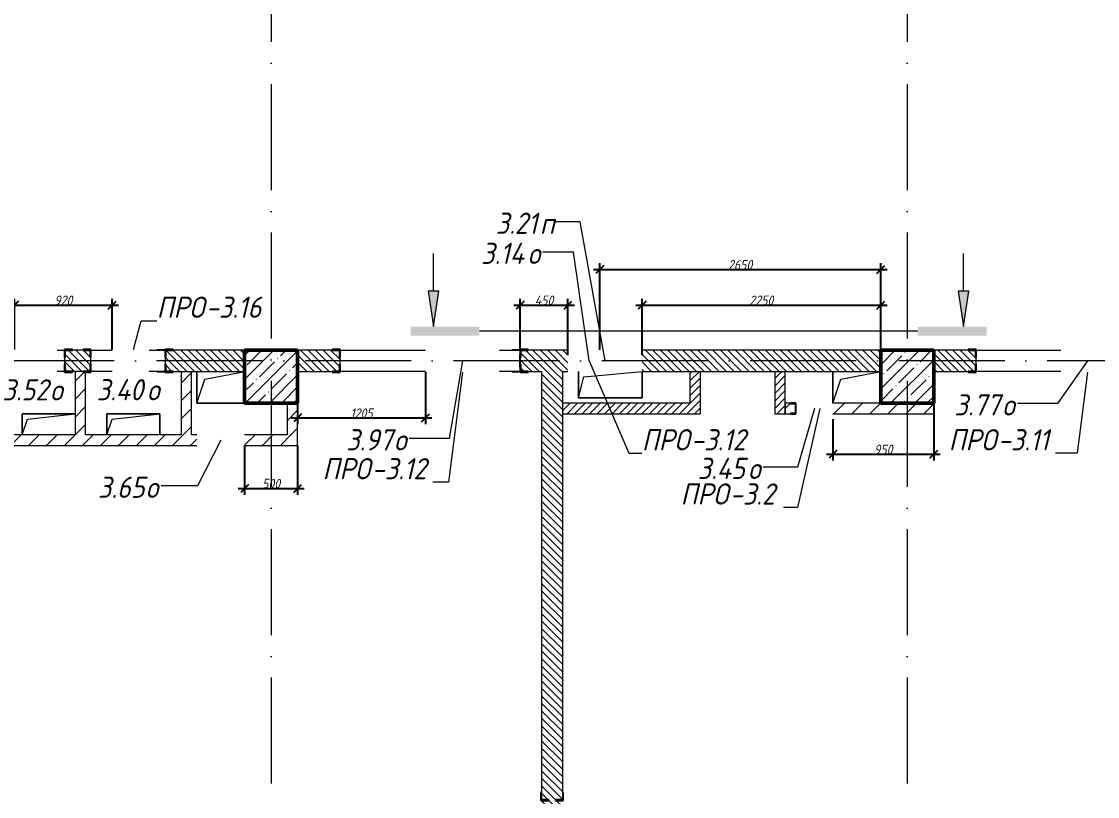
# Model space of a CAD drawing. Header units: millimetres. Extents: x -537608 to 253996, y -217170 to 186033.
# Drawn here: x -151090 to -140940, y 153509 to 160824 of the extents above; entities that cross this region are included whole.
import ezdxf

# ---------------------------------------------------------------- set-up
doc = ezdxf.new("R2010")
doc.units = ezdxf.units.MM
doc.linetypes.add('50_200_ШТРИХ_1Т_ш5_п1_п1_', pattern=[1400, 1000, -200, 0, -200])
for name, color, linetype, lineweight in [('A-____-____-DIMS', 7, 'Continuous', 9), ('A-____-NOTE-TEXT', 7, 'Continuous', 9), ('A-____-NOTE-TEXT-1', 7, 'Continuous', 5), ('A-DETL-GENF-OTLN-2', 7, 'Continuous', 5), ('A-FLOR-____-OTLN', 7, 'Continuous', 9), ('A-GENM-____-IDEN', 7, 'Continuous', 9), ('A-GENM-____-MCUT', 7, 'Continuous', 25), ('A-GENM-____-OTLN', 7, 'Continuous', 9), ('A-GENM-____-OTLN-1', 7, 'Continuous', 25), ('A-GLAZ-____-IDEN', 7, 'Continuous', 9), ('A-WALL-____-MCUT', 7, 'Continuous', 13), ('A-WALL-____-PATT-1', 7, 'Continuous', 9), ('A-WALL-FNSH-MCUT-1', 7, 'Continuous', 9), ('I-WALL-____-OTLN', 7, 'Continuous', 9), ('S-COLS-____-MCUT', 7, 'Continuous', 50), ('S-COLS-____-OTLN', 7, 'Continuous', 9), ('S-GRID-____-OTLN-1', 7, '50_200_ШТРИХ_1Т_ш5_п1_п1_', 9)]:
    doc.layers.add(name, color=color, linetype=linetype, lineweight=lineweight)
doc.layers.add('A-DETL-GENF-OTLN-3', color=9, linetype='Continuous', lineweight=9, true_color=0x808080)
doc.styles.add('ISOCPEUR_I_11', font='isocpeui.ttf', dxfattribs={"width": 0.9, "height": 200})
doc.styles.add('ISOCPEUR_I_7', font='isocpeui.ttf', dxfattribs={"width": 0.9, "height": 90})
doc.dimstyles.new('ISO-1_8_0_9К_СРЕДНИЙ_Кладочные_1', dxfattribs={"dimscale": 304.8, "dimtxt": 89.638306, "dimasz": 0.246063, "dimexe": 0.19685, "dimexo": 0, "dimgap": 0, "dimtad": 1, "dimdec": 3, "dimrnd": 0.001, "dimdsep": 46, "dimtxsty": 'ISOCPEUR_I_7', "dimblk1": 'OBLIQUE', "dimblk2": 'OBLIQUE', "dimsah": 1, "dimcen": 0.09, "dimdle": 0.19685, "dimazin": 0, "dimtfac": 1, "dimtdec": 4, "dimtix": 1, "dimtmove": 0, "dimatfit": 3, "dimfxl": 1, "dimtvp": 1, "dimtolj": 1, "dimtzin": 0, "dimarcsym": 2})
pattern_1 = [(135, (-178684.97, 94540.114), (-35.35534, -35.35534), [])]
pattern_2 = [(45, (-178684.97, 94540.11), (-84.85281, 84.85281), [])]
pattern_3 = [(45, (-178684.97, 94540.114), (-35.35534, 35.35534), [])]

# ---------------------------------------------------------------- blocks, each defined once
blk = doc.blocks.new('BSC_Колонна _Прямоугольная - 500х500-V15-АР1_План отверстий 3 этажа в осях 1-64_Ю-ЯЯ')
at = {"layer": 'S-COLS-____-OTLN'}
h = blk.add_hatch(dxfattribs=at)
h.set_pattern_fill('FP_22', color=256, style=0, pattern_type=2)
h.set_pattern_definition([(45, (-35950, -62931.04), (-114.04925, 114.04925), []), (45, (-35835.95, -62931.04), (-114.04925, 114.04925), [201.613, -40.323, 3.353, -36.97])])
h.paths.add_polyline_path([(-250, -250), (250, -250), (250, 250), (-250, 250)], flags=0)
at = {"layer": 'S-COLS-____-MCUT'}
for p, q in [((250, 250), (-250, 250)), ((-250, 250), (-250, -250)), ((250, -250), (250, 250)), ((-250, -250), (250, -250))]:
    blk.add_line(p, q, dxfattribs=at)
blk = doc.blocks.new('BSC_Колонна _Прямоугольная - 500х500-V49-АР1_План отверстий 3 этажа в осях 1-64_Ю-ЯЯ')
at = {"layer": 'S-COLS-____-OTLN'}
h = blk.add_hatch(dxfattribs=at)
h.set_pattern_fill('FP_57', color=256, style=0, pattern_type=2)
h.set_pattern_definition([(45, (-29950, -62931.04), (-114.04925, 114.04925), []), (45, (-29835.95, -62931.04), (-114.04925, 114.04925), [201.613, -40.323, 3.353, -36.97])])
h.paths.add_polyline_path([(-250, -250), (250, -250), (250, 250), (-250, 250)], flags=0)
at = {"layer": 'S-COLS-____-MCUT'}
for p, q in [((250, 250), (-250, 250)), ((-250, 250), (-250, -250)), ((250, -250), (250, 250)), ((-250, -250), (250, -250))]:
    blk.add_line(p, q, dxfattribs=at)
blk = doc.blocks.new('Фахверк_СКБ_Уголок - 200_3960-28268576-АР1_План отверстий 3 этажа в осях 1-64_Ю-ЯЯ')
at = {"layer": 'A-GENM-____-MCUT'}
for p, q in [((200, 156), (125, 156)), ((125, 156), (125, 81)), ((131, 81), (131, 150)), ((131, 150), (200, 150)), ((200, 150), (200, 156)), ((125, 81), (131, 81)), ((131, 19), (125, 19)), ((125, 19), (125, -56)), ((131, -50), (131, 19)), ((125, -56), (200, -56)), ((200, -50), (131, -50)), ((200, -56), (200, -50))]:
    blk.add_line(p, q, dxfattribs=at)
blk = doc.blocks.new('Фахверк_СКБ_Уголок - 200_3960_зеркало-28268689-АР1_План отверстий 3 этажа в осях 1-64_Ю-ЯЯ')
at = {"layer": 'A-GENM-____-MCUT'}
for p, q in [((200, 156), (125, 156)), ((125, 156), (125, 81)), ((131, 81), (131, 150)), ((131, 150), (200, 150)), ((200, 150), (200, 156)), ((125, 81), (131, 81)), ((131, 19), (125, 19)), ((125, 19), (125, -56)), ((131, -50), (131, 19)), ((125, -56), (200, -56)), ((200, -50), (131, -50)), ((200, -56), (200, -50))]:
    blk.add_line(p, q, dxfattribs=at)
blk = doc.blocks.new('154_Стойка_СКБ_Уголок - СМ-2180_200-28268025-АР1_План отверстий 3 этажа в осях 1-64_Ю-ЯЯ')
at = {"layer": 'A-GENM-____-MCUT'}
for p, q in [((125, 156), (125, 81)), ((200, 156), (125, 156)), ((131, 81), (131, 150)), ((131, 150), (200, 150)), ((200, 150), (200, 156)), ((125, 81), (131, 81)), ((131, 19), (125, 19)), ((125, 19), (125, -56)), ((131, -50), (131, 19)), ((125, -56), (200, -56)), ((200, -50), (131, -50)), ((200, -56), (200, -50))]:
    blk.add_line(p, q, dxfattribs=at)
blk = doc.blocks.new('Стойка_Влож_Уголок_Опорный - Уголок-28213941-АР1_План отверстий 3 этажа в осях 1-64_Ю-ЯЯ')
at = {"layer": 'A-GENM-____-OTLN'}
for p, q in [((-212, -6), (-212, 0)), ((0, 0), (0, -6)), ((-212, -75), (-212, -6)), ((-212, -6), (-206, -6)), ((-212, -75), (-206, -75)), ((-6, -6), (0, -6)), ((-6, -75), (0, -75)), ((0, -6), (0, -75))]:
    blk.add_line(p, q, dxfattribs=at)
blk = doc.blocks.new('154_Стойка_СКБ_Уголок - СМ-2480_200-28346303-АР1_План отверстий 3 этажа в осях 1-64_Ю-ЯЯ')
at = {"layer": 'A-GENM-____-MCUT'}
for p, q in [((125, 156), (125, 81)), ((200, 156), (125, 156)), ((131, 81), (131, 150)), ((131, 150), (200, 150)), ((200, 150), (200, 156)), ((125, 81), (131, 81)), ((131, 19), (125, 19)), ((125, 19), (125, -56)), ((131, -50), (131, 19)), ((125, -56), (200, -56)), ((200, -50), (131, -50)), ((200, -56), (200, -50))]:
    blk.add_line(p, q, dxfattribs=at)
blk = doc.blocks.new('Стойка_Влож_Полоса боковая - Полоса-V164-АР1_План отверстий 3 этажа в осях 1-64_Ю-ЯЯ')
at = {"layer": 'A-GENM-____-OTLN'}
for p, q in [((-5, 60), (0, 60)), ((-5, -60), (-5, 60)), ((0, 31), (0, -31)), ((0, -60), (-5, -60))]:
    blk.add_line(p, q, dxfattribs=at)
blk = doc.blocks.new('Фахверк_СКБ_Уголок - 200_3960-28339211-АР1_План отверстий 3 этажа в осях 1-64_Ю-ЯЯ')
at = {"layer": 'A-GENM-____-MCUT'}
for p, q in [((125, 156), (50, 156)), ((50, 156), (50, 150)), ((50, 150), (119, 150)), ((119, 150), (119, 81)), ((125, 81), (125, 156)), ((119, 81), (125, 81)), ((125, 19), (119, 19)), ((119, 19), (119, -50)), ((125, -56), (125, 19)), ((119, -50), (50, -50)), ((50, -50), (50, -56)), ((50, -56), (125, -56))]:
    blk.add_line(p, q, dxfattribs=at)
blk = doc.blocks.new('AR_Отверстие прямоугольное _в плите_ - AR_Отверстие прямоугольное _в плите_-30229432-АР1_План отверстий 3 этажа в осях 1-64_Ю-ЯЯ')
at = {"layer": 'A-GENM-____-OTLN'}
for p, q in [((250, 100), (-250, 100)), ((-250, 100), (-250, -100)), ((-250, -100), (-200, 50)), ((-200, 50), (250, 100))]:
    blk.add_line(p, q, dxfattribs=at)
blk = doc.blocks.new('AR_Отверстие прямоугольное _в плите_ - AR_Отверстие прямоугольное _в плите_-V165-АР1_План отверстий 3 этажа в осях 1-64_Ю-ЯЯ')
at = {"layer": 'A-GENM-____-OTLN'}
for p, q in [((250, 100), (-250, 100)), ((-250, 100), (-250, -100)), ((-250, -100), (-200, 50)), ((-200, 50), (250, 100)), ((250, -100), (250, 100))]:
    blk.add_line(p, q, dxfattribs=at)
blk = doc.blocks.new('AR_Отверстие прямоугольное _в плите_ - AR_Отверстие прямоугольное _в плите_-30459255-АР1_План отверстий 3 этажа в осях 1-64_Ю-ЯЯ')
at = {"layer": 'A-GENM-____-OTLN'}
for p, q in [((-300, 125), (-300, -125)), ((-250, 75), (300, 125)), ((300, -125), (300, 125)), ((-300, -125), (-250, 75)), ((-300, -125), (300, -125))]:
    blk.add_line(p, q, dxfattribs=at)
blk = doc.blocks.new('AR_Отверстие прямоугольное _в плите_ - AR_Отверстие прямоугольное _в плите_-30552670-АР1_План отверстий 3 этажа в осях 1-64_Ю-ЯЯ')
at = {"layer": 'A-GENM-____-OTLN'}
for p, q in [((-225, 150), (-225, -150)), ((-150, 75), (225, 150)), ((-225, -150), (-150, 75)), ((-225, -150), (225, -150))]:
    blk.add_line(p, q, dxfattribs=at)
blk = doc.blocks.new('AR_Отверстие прямоугольное _в плите_ - AR_Отверстие прямоугольное _в плите_-V198-АР1_План отверстий 3 этажа в осях 1-64_Ю-ЯЯ')
at = {"layer": 'A-GENM-____-OTLN'}
for p, q in [((-225, 150), (-225, -150)), ((-150, 75), (225, 150)), ((-225, -150), (-150, 75))]:
    blk.add_line(p, q, dxfattribs=at)
blk = doc.blocks.new('154_Фахверк_СКБ_Швеллер - Тип_100_3960_зеркало-36793856-АР1_План отверстий 3 этажа в осях 1-64_Ю-ЯЯ')
at = {"layer": 'A-GENM-____-MCUT'}
for p, q in [((175, 50), (125, 50)), ((125, 50), (125, -50)), ((128, 47), (175, 47)), ((128, -47), (128, 47)), ((175, 47), (175, 50)), ((125, -50), (175, -50)), ((175, -47), (128, -47)), ((175, -50), (175, -47))]:
    blk.add_line(p, q, dxfattribs=at)
blk = doc.blocks.new('DET_L_Имитация разреза_ISO2-5 - Низ-29858842-АР1_План отверстий 3 этажа в осях 1-64_Ю-ЯЯ')
at = {"layer": 'A-DETL-GENF-OTLN-3'}
blk.add_line((143, 0), (4276, 0), dxfattribs=at)
blk = doc.blocks.new('_Oblique')
at = {"color": 0, "linetype": 'ByBlock', "lineweight": -2}
blk.add_line((-0.5, -0.5), (0.5, 0.5), dxfattribs=at)
blk = doc.blocks.new('*D1043')
at = {"layer": 'A-____-____-DIMS', "color": 0, "lineweight": -2, "transparency": 16777216}
for p, q in [((-145295, 158147), (-142925, 158147)), ((-145235, 157674), (-145235, 158207)), ((-142985, 157721), (-142985, 158207))]:
    blk.add_line(p, q, dxfattribs=at)
at = {"layer": 'Defpoints', "color": 0, "transparency": 16777216}
for p in [(-142985, 158147), (-145235, 157674), (-142985, 157721)]:
    blk.add_point(p, dxfattribs=at)
at = {"layer": 'A-____-____-DIMS', "color": 0, "lineweight": -2, "transparency": 16777216, "xscale": 75, "yscale": 75, "zscale": 75, "rotation": 180}
blk.add_blockref('_Oblique', (-145235, 158147), dxfattribs=at)
at = {"layer": 'A-____-____-DIMS', "color": 0, "lineweight": -2, "transparency": 16777216, "xscale": 75, "yscale": 75, "zscale": 75}
blk.add_blockref('_Oblique', (-142985, 158147), dxfattribs=at)
at = {"layer": 'A-____-____-DIMS', "color": 0, "transparency": 16777216, "insert": (-144110, 158192), "char_height": 90, "width": 546.1, "attachment_point": 5, "style": 'ISOCPEUR_I_7'}
blk.add_mtext('\\A1;2250', dxfattribs=at)
blk = doc.blocks.new('*D1054')
at = {"layer": 'A-____-____-DIMS', "color": 0, "lineweight": -2, "transparency": 16777216}
for p, q in [((-145695, 158482), (-142925, 158482)), ((-145635, 157725), (-145635, 158542)), ((-142985, 157721), (-142985, 158542))]:
    blk.add_line(p, q, dxfattribs=at)
at = {"layer": 'Defpoints', "color": 0, "transparency": 16777216}
for p in [(-142985, 158482), (-145635, 157725), (-142985, 157721)]:
    blk.add_point(p, dxfattribs=at)
at = {"layer": 'A-____-____-DIMS', "color": 0, "lineweight": -2, "transparency": 16777216, "xscale": 75, "yscale": 75, "zscale": 75, "rotation": 180}
blk.add_blockref('_Oblique', (-145635, 158482), dxfattribs=at)
at = {"layer": 'A-____-____-DIMS', "color": 0, "lineweight": -2, "transparency": 16777216, "xscale": 75, "yscale": 75, "zscale": 75}
blk.add_blockref('_Oblique', (-142985, 158482), dxfattribs=at)
at = {"layer": 'A-____-____-DIMS', "color": 0, "transparency": 16777216, "insert": (-144310, 158527), "char_height": 90, "width": 546.1, "attachment_point": 5, "style": 'ISOCPEUR_I_7'}
blk.add_mtext('\\A1;2650', dxfattribs=at)
blk = doc.blocks.new('*D1059')
at = {"layer": 'A-____-____-DIMS', "color": 0, "lineweight": -2, "transparency": 16777216}
for p, q in [((-146445, 158147), (-145875, 158147)), ((-146385, 157727), (-146385, 158207)), ((-145935, 157674), (-145935, 158207))]:
    blk.add_line(p, q, dxfattribs=at)
at = {"layer": 'Defpoints', "color": 0, "transparency": 16777216}
for p in [(-145935, 158147), (-146385, 157727), (-145935, 157674)]:
    blk.add_point(p, dxfattribs=at)
at = {"layer": 'A-____-____-DIMS', "color": 0, "lineweight": -2, "transparency": 16777216, "xscale": 75, "yscale": 75, "zscale": 75, "rotation": 180}
blk.add_blockref('_Oblique', (-146385, 158147), dxfattribs=at)
at = {"layer": 'A-____-____-DIMS', "color": 0, "lineweight": -2, "transparency": 16777216, "xscale": 75, "yscale": 75, "zscale": 75}
blk.add_blockref('_Oblique', (-145935, 158147), dxfattribs=at)
at = {"layer": 'A-____-____-DIMS', "color": 0, "transparency": 16777216, "insert": (-146160, 158192), "char_height": 90, "width": 426.13, "attachment_point": 5, "style": 'ISOCPEUR_I_7'}
blk.add_mtext('\\A1;450', dxfattribs=at)
blk = doc.blocks.new('*D1015')
at = {"layer": 'A-____-____-DIMS', "color": 0, "lineweight": -2, "transparency": 16777216}
for p, q in [((-151215, 158147), (-150175, 158147)), ((-151155, 157727), (-151155, 158207)), ((-150235, 157727), (-150235, 158207))]:
    blk.add_line(p, q, dxfattribs=at)
at = {"layer": 'Defpoints', "color": 0, "transparency": 16777216}
for p in [(-150235, 158147), (-151155, 157727), (-150235, 157727)]:
    blk.add_point(p, dxfattribs=at)
at = {"layer": 'A-____-____-DIMS', "color": 0, "lineweight": -2, "transparency": 16777216, "xscale": 75, "yscale": 75, "zscale": 75, "rotation": 180}
blk.add_blockref('_Oblique', (-151155, 158147), dxfattribs=at)
at = {"layer": 'A-____-____-DIMS', "color": 0, "lineweight": -2, "transparency": 16777216, "xscale": 75, "yscale": 75, "zscale": 75}
blk.add_blockref('_Oblique', (-150235, 158147), dxfattribs=at)
at = {"layer": 'A-____-____-DIMS', "color": 0, "transparency": 16777216, "insert": (-150695, 158192), "char_height": 90, "width": 409.58, "attachment_point": 5, "style": 'ISOCPEUR_I_7'}
blk.add_mtext('\\A1;920', dxfattribs=at)
blk = doc.blocks.new('*D1074')
at = {"layer": 'A-____-____-DIMS', "color": 0, "lineweight": -2, "transparency": 16777216}
for p, q in [((-148485, 157521), (-148485, 157022)), ((-147280, 157515), (-147280, 157022)), ((-148545, 157082), (-147220, 157082))]:
    blk.add_line(p, q, dxfattribs=at)
at = {"layer": 'Defpoints', "color": 0, "transparency": 16777216}
for p in [(-148485, 157521), (-147280, 157515), (-147280, 157082)]:
    blk.add_point(p, dxfattribs=at)
at = {"layer": 'A-____-____-DIMS', "color": 0, "lineweight": -2, "transparency": 16777216, "xscale": 75, "yscale": 75, "zscale": 75, "rotation": 180}
blk.add_blockref('_Oblique', (-148485, 157082), dxfattribs=at)
at = {"layer": 'A-____-____-DIMS', "color": 0, "lineweight": -2, "transparency": 16777216, "xscale": 75, "yscale": 75, "zscale": 75}
blk.add_blockref('_Oblique', (-147280, 157082), dxfattribs=at)
at = {"layer": 'A-____-____-DIMS', "color": 0, "transparency": 16777216, "insert": (-147882, 157127), "char_height": 90, "width": 504.73, "attachment_point": 5, "style": 'ISOCPEUR_I_7'}
blk.add_mtext('\\A1;1205', dxfattribs=at)
blk = doc.blocks.new('*D1075')
at = {"layer": 'A-____-____-DIMS', "color": 0, "lineweight": -2, "transparency": 16777216}
for p, q in [((-148985, 156821), (-148985, 156357)), ((-148485, 156821), (-148485, 156357)), ((-149045, 156417), (-148425, 156417))]:
    blk.add_line(p, q, dxfattribs=at)
at = {"layer": 'Defpoints', "color": 0, "transparency": 16777216}
for p in [(-148985, 156821), (-148485, 156821), (-148485, 156417)]:
    blk.add_point(p, dxfattribs=at)
at = {"layer": 'A-____-____-DIMS', "color": 0, "lineweight": -2, "transparency": 16777216, "xscale": 75, "yscale": 75, "zscale": 75, "rotation": 180}
blk.add_blockref('_Oblique', (-148985, 156417), dxfattribs=at)
at = {"layer": 'A-____-____-DIMS', "color": 0, "lineweight": -2, "transparency": 16777216, "xscale": 75, "yscale": 75, "zscale": 75}
blk.add_blockref('_Oblique', (-148485, 156417), dxfattribs=at)
at = {"layer": 'A-____-____-DIMS', "color": 0, "transparency": 16777216, "insert": (-148735, 156462), "char_height": 90, "width": 409.58, "attachment_point": 5, "style": 'ISOCPEUR_I_7'}
blk.add_mtext('\\A1;500', dxfattribs=at)
blk = doc.blocks.new('*D1076')
at = {"layer": 'A-____-____-DIMS', "color": 0, "lineweight": -2, "transparency": 16777216}
for p, q in [((-142485, 157221), (-142485, 156679)), ((-143435, 157071), (-143435, 156679)), ((-143495, 156739), (-142425, 156739))]:
    blk.add_line(p, q, dxfattribs=at)
at = {"layer": 'Defpoints', "color": 0, "transparency": 16777216}
for p in [(-142485, 157221), (-143435, 157071), (-142485, 156739)]:
    blk.add_point(p, dxfattribs=at)
at = {"layer": 'A-____-____-DIMS', "color": 0, "lineweight": -2, "transparency": 16777216, "xscale": 75, "yscale": 75, "zscale": 75, "rotation": 180}
blk.add_blockref('_Oblique', (-143435, 156739), dxfattribs=at)
at = {"layer": 'A-____-____-DIMS', "color": 0, "lineweight": -2, "transparency": 16777216, "xscale": 75, "yscale": 75, "zscale": 75}
blk.add_blockref('_Oblique', (-142485, 156739), dxfattribs=at)
at = {"layer": 'A-____-____-DIMS', "color": 0, "transparency": 16777216, "insert": (-142960, 156784), "char_height": 90, "width": 409.58, "attachment_point": 5, "style": 'ISOCPEUR_I_7'}
blk.add_mtext('\\A1;950', dxfattribs=at)

msp = doc.modelspace()

# ---------------------------------------------------------------- hatches: boundary and pattern name
at = {"layer": 'A-____-NOTE-TEXT-1'}
for points in [[(-147204.3274, 157944.5241), (-147154.3274, 158278.1655), (-147254.3274, 158278.1655), (-147245.8365, 158221.507)], [(-142202.655, 157944.5241), (-142152.655, 158278.1655), (-142252.655, 158278.1655), (-142244.1641, 158221.507)], [(-146770.1755, 157857.7875), (-146770.1755, 157944.5241), (-147420.1755, 157944.5241), (-147420.1755, 157857.7875), (-146884.639, 157857.7875)], [(-142252.655, 157857.7875), (-141986.807, 157857.7875), (-141986.807, 157944.5241), (-142636.807, 157944.5241), (-142636.807, 157857.7875)]]:
    msp.add_hatch(color=256, dxfattribs=at).paths.add_polyline_path(points, flags=0)
at = {"layer": 'A-WALL-____-PATT-1'}
h = msp.add_hatch(dxfattribs=at)
h.set_pattern_fill('FP_9', color=256, style=0, pattern_type=2)
h.set_pattern_definition(pattern_1)
h.paths.add_polyline_path([(-149484.9702, 157521.1558), (-148984.9702, 157521.1558), (-148984.9702, 157721.1558), (-149728.9702, 157721.1558), (-149728.9702, 157652.1558), (-149734.9702, 157652.1558), (-149734.9702, 157590.1558), (-149728.9702, 157590.1558), (-149728.9702, 157521.1558), (-149584.9702, 157521.1558)], flags=0)
h.paths.add_polyline_path([(-150678.9702, 157521.1558), (-150440.9702, 157521.1558), (-150440.9702, 157590.1558), (-150434.9702, 157590.1558), (-150434.9702, 157652.1558), (-150440.9702, 157652.1558), (-150440.9702, 157721.1558), (-150678.9702, 157721.1558), (-150678.9702, 157652.1558), (-150684.9702, 157652.1558), (-150684.9702, 157590.1558), (-150678.9702, 157590.1558)], flags=0)
h.paths.add_polyline_path([(-151484.9702, 157521.1558), (-151390.9702, 157521.1558), (-151390.9702, 157590.1558), (-151384.9702, 157590.1558), (-151384.9702, 157652.1558), (-151390.9702, 157652.1558), (-151390.9702, 157721.1558), (-151484.9702, 157721.1558), (-151484.9702, 157627.1558)], flags=0)
h = msp.add_hatch(dxfattribs=at)
h.set_pattern_fill('FP_9', color=256, style=0, pattern_type=2)
h.set_pattern_definition(pattern_1)
h.paths.add_polyline_path([(-142984.9702, 157521.1558), (-142984.9702, 157721.1558), (-145234.9702, 157721.1558), (-145234.9702, 157521.1558), (-143349.7104, 157521.1558)], flags=0)
h.paths.add_polyline_path([(-146378.9702, 157521.1558), (-145934.9702, 157521.1558), (-145934.9702, 157721.1558), (-146378.9702, 157721.1558), (-146378.9702, 157652.1558), (-146384.9702, 157652.1558), (-146384.9702, 157590.1558), (-146378.9702, 157590.1558), (-146378.9702, 157561.1558)], flags=0)
h.paths.add_polyline_path([(-148159.9702, 157521.1558), (-148090.9702, 157521.1558), (-148090.9702, 157590.1558), (-148084.9702, 157590.1558), (-148084.9702, 157652.1558), (-148090.9702, 157652.1558), (-148090.9702, 157721.1558), (-148484.9702, 157721.1558), (-148484.9702, 157521.1558)], flags=0)
h = msp.add_hatch(dxfattribs=at)
h.set_pattern_fill('FP_9', color=256, style=0, pattern_type=2)
h.set_pattern_definition(pattern_1)
h.paths.add_polyline_path([(-142159.9702, 157521.1558), (-142090.9702, 157521.1558), (-142090.9702, 157590.1558), (-142084.9702, 157590.1558), (-142084.9702, 157652.1558), (-142090.9702, 157652.1558), (-142090.9702, 157721.1558), (-142484.9702, 157721.1558), (-142484.9702, 157521.1558), (-142290.9702, 157521.1558)], flags=0)
h.paths.add_polyline_path([(-140378.9702, 157521.1558), (-139984.9702, 157521.1558), (-139984.9702, 157721.1558), (-140378.9702, 157721.1558), (-140378.9702, 157652.1558), (-140384.9702, 157652.1558), (-140384.9702, 157590.1558), (-140378.9702, 157590.1558), (-140378.9702, 157561.1558)], flags=0)
h = msp.add_hatch(dxfattribs=at)
h.set_pattern_fill('FP_7', color=256, style=0, pattern_type=2)
h.set_pattern_definition(pattern_2)
h.paths.add_polyline_path([(-150484.9702, 156921.1558), (-150484.9702, 157515.1558), (-150509.9702, 157515.1558), (-150509.9702, 157521.1558), (-150584.9702, 157521.1558), (-150584.9702, 156921.1558), (-150509.9702, 156921.1558)], flags=0)
h = msp.add_hatch(dxfattribs=at)
h.set_pattern_fill('FP_7', color=256, style=0, pattern_type=2)
h.set_pattern_definition(pattern_2)
h.paths.add_polyline_path([(-149484.9702, 156921.1558), (-149484.9702, 157521.1558), (-149584.9702, 157521.1558), (-149584.9702, 156921.1558)], flags=0)
h = msp.add_hatch(dxfattribs=at)
h.set_pattern_fill('FP_9', color=256, style=0, pattern_type=2)
h.set_pattern_definition(pattern_1)
h.paths.add_polyline_path([(-145984.9702, 149971.1558), (-145984.9702, 153471.1558), (-146053.9702, 153471.1558), (-146053.9702, 153477.1558), (-145984.9702, 153477.1558), (-145984.9702, 157521.1558), (-146184.9702, 157521.1558), (-146184.9702, 153477.1558), (-146115.9702, 153477.1558), (-146115.9702, 153471.1558), (-146184.9702, 153471.1558), (-146184.9702, 149971.1558), (-146000.9068, 149971.1558)], flags=0)
h = msp.add_hatch(dxfattribs=at)
h.set_pattern_fill('FP_8', color=256, style=0, pattern_type=2)
h.set_pattern_definition(pattern_3)
h.paths.add_polyline_path([(-144684.9702, 157121.1558), (-144684.9702, 157521.1558), (-144784.9702, 157521.1558), (-144784.9702, 157121.1558)], flags=0)
h = msp.add_hatch(dxfattribs=at)
h.set_pattern_fill('FP_8', color=256, style=0, pattern_type=2)
h.set_pattern_definition(pattern_3)
h.paths.add_polyline_path([(-143884.9702, 157121.1558), (-143884.9702, 157521.1558), (-143984.9702, 157521.1558), (-143984.9702, 157121.1558)], flags=0)
h = msp.add_hatch(dxfattribs=at)
h.set_pattern_fill('FP_7', color=256, style=0, pattern_type=2)
h.set_pattern_definition(pattern_2)
h.paths.add_polyline_path([(-148484.9702, 156921.1558), (-148484.9702, 157221.1558), (-148584.9702, 157221.1558), (-148584.9702, 156921.1558)], flags=0)
h = msp.add_hatch(dxfattribs=at)
h.set_pattern_fill('FP_8', color=256, style=0, pattern_type=2)
h.set_pattern_definition(pattern_3)
h.paths.add_polyline_path([(-145984.9702, 157121.1558), (-144784.9702, 157121.1558), (-144784.9702, 157221.1558), (-145984.9702, 157221.1558)], flags=0)
h = msp.add_hatch(dxfattribs=at)
h.set_pattern_fill('FP_7', color=256, style=0, pattern_type=2)
h.set_pattern_definition(pattern_2)
h.paths.add_polyline_path([(-143834.9702, 157121.1558), (-143834.9702, 157124.1558), (-143787.9702, 157124.1558), (-143787.9702, 157218.1558), (-143834.9702, 157218.1558), (-143834.9702, 157221.1558), (-143884.9702, 157221.1558), (-143884.9702, 157121.1558)], flags=0)
h.paths.add_polyline_path([(-142484.9702, 157121.1558), (-142484.9702, 157221.1558), (-143434.9702, 157221.1558), (-143434.9702, 157121.1558), (-142984.9702, 157121.1558)], flags=0)
h = msp.add_hatch(dxfattribs=at)
h.set_pattern_fill('FP_7', color=256, style=0, pattern_type=2)
h.set_pattern_definition(pattern_2)
h.paths.add_polyline_path([(-148484.9702, 156821.1558), (-148484.9702, 156921.1558), (-148984.9702, 156921.1558), (-148984.9702, 156821.1558), (-148652.1032, 156821.1558)], flags=0)
h.paths.add_polyline_path([(-149434.9702, 156821.1558), (-149434.9702, 156921.1558), (-153804.9702, 156921.1558), (-153804.9702, 156821.1558), (-150419.5675, 156821.1558)], flags=0)

# ---------------------------------------------------------------- linework, layer by layer
at = {"layer": 'A-____-NOTE-TEXT'}
for p, q in [((-147204.3274, 158278.1655), (-147204.3274, 158634.4155)), ((-142202.655, 158278.1655), (-142202.655, 158634.4155)), ((-147154.3274, 158278.1655), (-147254.3274, 158278.1655)), ((-147254.3274, 158278.1655), (-147204.3274, 157944.5241)), ((-147204.3274, 157944.5241), (-147154.3274, 158278.1655)), ((-142252.655, 158278.1655), (-142202.655, 157944.5241)), ((-142152.655, 158278.1655), (-142252.655, 158278.1655)), ((-142202.655, 157944.5241), (-142152.655, 158278.1655))]:
    msp.add_line(p, q, dxfattribs=at)
at = {"layer": 'A-FLOR-____-OTLN'}
for p, q in [((-149434.7619, 157221.1558), (-149434.7619, 157521.1558)), ((-145834.9702, 157271.1558), (-145834.9702, 157521.1558)), ((-145234.9702, 157521.1558), (-145234.9702, 157271.1558)), ((-143434.9702, 157221.1558), (-143434.9702, 157521.1558)), ((-145234.9702, 157271.1558), (-145834.9702, 157271.1558)), ((-148984.9702, 157221.1558), (-149434.7619, 157221.1558)), ((-151084.9702, 157121.1558), (-150584.9702, 157121.1558)), ((-151084.9702, 156921.1558), (-151084.9702, 157121.1558)), ((-150284.9702, 157121.1558), (-149784.9702, 157121.1558)), ((-150284.9702, 156921.1558), (-150284.9702, 157121.1558)), ((-149784.9702, 157121.1558), (-149784.9702, 156921.1558))]:
    msp.add_line(p, q, dxfattribs=at)
at = {"layer": 'A-GENM-____-IDEN'}
for p, q in [((-150034.9702, 157727.1558), (-149961.4234, 157999.527)), ((-149961.4234, 157999.527), (-149815.0629, 157999.527)), ((-145734.9702, 157621.1558), (-145361.2453, 156748.3484)), ((-146929.9702, 157515.1558), (-147061.4492, 156475.4387)), ((-141034.9702, 157515.1558), (-141130.189, 156748.3484)), ((-143559.2728, 157171.1558), (-143768.286, 156236.7213)), ((-145361.2453, 156748.3484), (-145238.1929, 156748.3484)), ((-141130.189, 156748.3484), (-141337.3022, 156748.3484)), ((-147061.4492, 156475.4387), (-147208.5956, 156475.4387)), ((-143768.286, 156236.7213), (-143902.0863, 156236.7213))]:
    msp.add_line(p, q, dxfattribs=at)
at = {"layer": 'A-GLAZ-____-IDEN'}
for p, q in [((-145821.4027, 158931.843), (-146057.2311, 158931.843)), ((-145584.9702, 157621.1558), (-145821.4027, 158931.843)), ((-145881.4027, 158647.5158), (-146170.7761, 158647.5158)), ((-145734.9702, 157621.1558), (-145881.4027, 158647.5158)), ((-146929.9702, 157621.1558), (-147055.4962, 156887.7714)), ((-141034.9702, 157621.1558), (-141317.3823, 157217.1978)), ((-143609.9702, 157171.1558), (-143768.286, 156617.5959)), ((-141317.3823, 157217.1978), (-141694.4731, 157217.1978)), ((-149209.9702, 156871.1558), (-149428.9019, 156439.8365)), ((-147055.4962, 156887.7714), (-147431.7236, 156887.7714)), ((-143768.286, 156617.5959), (-144092.6634, 156617.5959)), ((-149428.9019, 156439.8365), (-149773.9119, 156439.8365))]:
    msp.add_line(p, q, dxfattribs=at)
at = {"layer": 'A-WALL-____-MCUT'}
for p, q in [((-150684.9702, 157652.1558), (-150684.9702, 157590.1558)), ((-150509.9702, 157721.1558), (-150609.9702, 157721.1558)), ((-150434.9702, 157590.1558), (-150434.9702, 157652.1558)), ((-149734.9702, 157652.1558), (-149734.9702, 157590.1558)), ((-148984.9702, 157721.1558), (-149659.9702, 157721.1558)), ((-148159.9702, 157721.1558), (-148484.9702, 157721.1558)), ((-148084.9702, 157590.1558), (-148084.9702, 157652.1558)), ((-145934.9702, 157721.1558), (-146309.9702, 157721.1558)), ((-142984.9702, 157721.1558), (-145234.9702, 157721.1558)), ((-142159.9702, 157721.1558), (-142484.9702, 157721.1558)), ((-142084.9702, 157590.1558), (-142084.9702, 157652.1558)), ((-150509.9702, 157521.1558), (-150609.9702, 157521.1558)), ((-149659.9702, 157521.1558), (-148984.9702, 157521.1558)), ((-148484.9702, 157521.1558), (-148159.9702, 157521.1558)), ((-146309.9702, 157521.1558), (-146184.9702, 157521.1558)), ((-146184.9702, 157521.1558), (-146184.9702, 153546.1558)), ((-145984.9702, 153546.1558), (-145984.9702, 157521.1558)), ((-145984.9702, 157521.1558), (-145934.9702, 157521.1558)), ((-145234.9702, 157521.1558), (-142984.9702, 157521.1558)), ((-142484.9702, 157521.1558), (-142159.9702, 157521.1558))]:
    msp.add_line(p, q, dxfattribs=at)
at = {"layer": 'A-WALL-FNSH-MCUT-1'}
for p, q in [((-150584.9702, 157521.1558), (-150584.9702, 156921.1558)), ((-150484.9702, 156921.1558), (-150484.9702, 157515.1558)), ((-149584.9702, 157521.1558), (-149584.9702, 156921.1558)), ((-149484.9702, 156921.1558), (-149484.9702, 157521.1558)), ((-144784.9702, 157521.1558), (-144784.9702, 157221.1558)), ((-144684.9702, 157121.1558), (-144684.9702, 157521.1558)), ((-143984.9702, 157521.1558), (-143984.9702, 157121.1558)), ((-143884.9702, 157121.1558), (-143884.9702, 157521.1558)), ((-148584.9702, 157221.1558), (-148584.9702, 156921.1558)), ((-148484.9702, 156821.1558), (-148484.9702, 157221.1558)), ((-144784.9702, 157221.1558), (-145984.9702, 157221.1558)), ((-143834.9702, 157221.1558), (-143884.9702, 157221.1558)), ((-143884.9702, 157221.1558), (-143884.9702, 157121.1558)), ((-142984.9702, 157221.1558), (-143434.9702, 157221.1558)), ((-142484.9702, 157121.1558), (-142484.9702, 157221.1558)), ((-145984.9702, 157121.1558), (-144684.9702, 157121.1558)), ((-143984.9702, 157121.1558), (-143884.9702, 157121.1558)), ((-143884.9702, 157121.1558), (-143834.9702, 157121.1558)), ((-143434.9702, 157121.1558), (-142484.9702, 157121.1558)), ((-150584.9702, 156921.1558), (-151484.9702, 156921.1558)), ((-149584.9702, 156921.1558), (-150484.9702, 156921.1558)), ((-149434.9702, 156921.1558), (-149484.9702, 156921.1558)), ((-148584.9702, 156921.1558), (-148984.9702, 156921.1558)), ((-154054.9702, 156821.1558), (-149434.9702, 156821.1558)), ((-148984.9702, 156821.1558), (-148484.9702, 156821.1558))]:
    msp.add_line(p, q, dxfattribs=at)
at = {"layer": 'I-WALL-____-OTLN'}
for p, q in [((-150754.9702, 157721.1558), (-150684.9702, 157721.1558)), ((-150434.9702, 157721.1558), (-150234.9702, 157721.1558)), ((-149884.9702, 157721.1558), (-149734.9702, 157721.1558)), ((-148084.9702, 157721.1558), (-147279.9702, 157721.1558)), ((-146579.9702, 157721.1558), (-146384.9702, 157721.1558)), ((-142084.9702, 157721.1558), (-141284.9702, 157721.1558)), ((-150684.9702, 157521.1558), (-150754.9702, 157521.1558)), ((-150234.9702, 157521.1558), (-150434.9702, 157521.1558)), ((-149734.9702, 157521.1558), (-149884.9702, 157521.1558)), ((-147279.9702, 157521.1558), (-148084.9702, 157521.1558)), ((-146384.9702, 157521.1558), (-146579.9702, 157521.1558)), ((-141284.9702, 157521.1558), (-142084.9702, 157521.1558))]:
    msp.add_line(p, q, dxfattribs=at)
at = {"layer": 'S-GRID-____-OTLN-1'}
for p, q in [((-148734.9702, 185432.9652), (-148734.9702, 147431.7016)), ((-142734.9702, 185432.9652), (-142734.9702, 147431.7016)), ((-74610.5636, 157621.1558), (-183353.7404, 157621.1558))]:
    msp.add_line(p, q, dxfattribs=at)

# ---------------------------------------------------------------- block references
at = {"layer": 'A-DETL-GENF-OTLN-2', "rotation": 180}
msp.add_blockref('DET_L_Имитация разреза_ISO2-5 - Низ-29858842-АР1_План отверстий 3 этажа в осях 1-64_Ю-ЯЯ', (-142493.7133, 157901.1558), dxfattribs=at)
at = {"layer": 'A-GENM-____-OTLN'}
for p, rotation in [((-149734.9702, 157515.1558), 269.9999999999995), ((-146384.9702, 157515.1558), 269.9999999999996)]:
    msp.add_blockref('Стойка_Влож_Уголок_Опорный - Уголок-28213941-АР1_План отверстий 3 этажа в осях 1-64_Ю-ЯЯ', p, dxfattribs=dict(at, rotation=rotation))
for name, p in [('Стойка_Влож_Полоса боковая - Полоса-V164-АР1_План отверстий 3 этажа в осях 1-64_Ю-ЯЯ', (-146384.9702, 157621.1558)), ('AR_Отверстие прямоугольное _в плите_ - AR_Отверстие прямоугольное _в плите_-30552670-АР1_План отверстий 3 этажа в осях 1-64_Ю-ЯЯ', (-149209.7619, 157371.1558)), ('AR_Отверстие прямоугольное _в плите_ - AR_Отверстие прямоугольное _в плите_-30459255-АР1_План отверстий 3 этажа в осях 1-64_Ю-ЯЯ', (-145534.9702, 157396.1558)), ('AR_Отверстие прямоугольное _в плите_ - AR_Отверстие прямоугольное _в плите_-V198-АР1_План отверстий 3 этажа в осях 1-64_Ю-ЯЯ', (-143209.9702, 157371.1558)), ('AR_Отверстие прямоугольное _в плите_ - AR_Отверстие прямоугольное _в плите_-30229432-АР1_План отверстий 3 этажа в осях 1-64_Ю-ЯЯ', (-150834.9702, 157021.1558)), ('AR_Отверстие прямоугольное _в плите_ - AR_Отверстие прямоугольное _в плите_-V165-АР1_План отверстий 3 этажа в осях 1-64_Ю-ЯЯ', (-150034.9702, 157021.1558))]:
    msp.add_blockref(name, p, dxfattribs=at)
at = {"layer": 'A-GENM-____-OTLN-1'}
for name, p in [('Фахверк_СКБ_Уголок - 200_3960-28268576-АР1_План отверстий 3 этажа в осях 1-64_Ю-ЯЯ', (-150809.9702, 157571.1558)), ('154_Стойка_СКБ_Уголок - СМ-2180_200-28268025-АР1_План отверстий 3 этажа в осях 1-64_Ю-ЯЯ', (-149859.9702, 157571.1558)), ('154_Стойка_СКБ_Уголок - СМ-2480_200-28346303-АР1_План отверстий 3 этажа в осях 1-64_Ю-ЯЯ', (-146509.9702, 157571.1558))]:
    msp.add_blockref(name, p, dxfattribs=at)
for name, p, rotation in [('Фахверк_СКБ_Уголок - 200_3960_зеркало-28268689-АР1_План отверстий 3 этажа в осях 1-64_Ю-ЯЯ', (-150309.9702, 157671.1558), 180), ('Фахверк_СКБ_Уголок - 200_3960-28268576-АР1_План отверстий 3 этажа в осях 1-64_Ю-ЯЯ', (-147959.9702, 157671.1558), 180), ('Фахверк_СКБ_Уголок - 200_3960-28268576-АР1_План отверстий 3 этажа в осях 1-64_Ю-ЯЯ', (-141959.9702, 157671.1558), 180), ('154_Фахверк_СКБ_Швеллер - Тип_100_3960_зеркало-36793856-АР1_План отверстий 3 этажа в осях 1-64_Ю-ЯЯ', (-143659.9702, 157171.1558), 180), ('Фахверк_СКБ_Уголок - 200_3960-28339211-АР1_План отверстий 3 этажа в осях 1-64_Ю-ЯЯ', (-146134.9702, 153596.1558), 269.9999999999999)]:
    msp.add_blockref(name, p, dxfattribs=dict(at, rotation=rotation))
at = {"layer": 'S-COLS-____-OTLN'}
for name, p in [('BSC_Колонна _Прямоугольная - 500х500-V49-АР1_План отверстий 3 этажа в осях 1-64_Ю-ЯЯ', (-148734.9702, 157471.1558)), ('BSC_Колонна _Прямоугольная - 500х500-V15-АР1_План отверстий 3 этажа в осях 1-64_Ю-ЯЯ', (-142734.9702, 157471.1558))]:
    msp.add_blockref(name, p, dxfattribs=at)

# ---------------------------------------------------------------- texts
at = {"layer": 'A-GENM-____-IDEN', "char_height": 200, "attachment_point": 1, "style": 'ISOCPEUR_I_11'}
for s, insert, width in [('ПРО', (-149815.0629, 158226.6431), 562.784625), ('-3.16', (-149350.7191, 158226.6431), 663.79725), ('ПРО', (-145238.1929, 156975.4645), 562.784625), ('-3.12', (-144773.8492, 156975.4645), 663.79725), ('ПРО', (-142343.9277, 156975.4645), 562.784625), ('-3.11', (-141879.5839, 156975.4645), 620.506125), ('ПРО', (-148250.3061, 156702.5548), 562.784625), ('-3.12', (-147785.9624, 156702.5548), 663.79725), ('ПРО', (-144872.4929, 156463.8375), 562.784625), ('-3.2', (-144408.1492, 156463.8375), 548.35425)]:
    msp.add_mtext(s, dxfattribs=dict(at, insert=insert, width=width))
at = {"layer": 'A-GLAZ-____-IDEN', "char_height": 200, "attachment_point": 1, "style": 'ISOCPEUR_I_11'}
for s, insert, width in [('3.21', (-146616.6828, 159019.4576), 505.063125), ('\\fISOCPEUR|b0|i1|c204|p34|;\\W.9;п', (-146199.964, 159019.4576), 158.734125), ('3.14', (-146754.5328, 158735.1304), 533.923875), ('\\fISOCPEUR|b0|i1|c204|p34|;\\W.9;о', (-146314.0015, 158735.1304), 158.734125), ('3.52', (-151270.9326, 157446.5924), 548.35425), ('3.40', (-150381.0663, 157447.7348), 577.215), ('\\fISOCPEUR|b0|i1|c204|p34|;\\W.9;о', (-150818.4951, 157446.5924), 158.734125), ('\\fISOCPEUR|b0|i1|c204|p34|;\\W.9;о', (-149904.8163, 157447.7348), 158.734125), ('3.77', (-142289.9277, 157304.8124), 548.35425), ('\\fISOCPEUR|b0|i1|c204|p34|;\\W.9;о', (-141837.4902, 157304.8124), 158.734125), ('3.97', (-148027.1781, 156975.386), 548.35425), ('\\fISOCPEUR|b0|i1|c204|p34|;\\W.9;о', (-147574.7406, 156975.386), 158.734125), ('3.45', (-144711.5138, 156705.2105), 577.215), ('\\fISOCPEUR|b0|i1|c204|p34|;\\W.9;о', (-144235.2638, 156705.2105), 158.734125), ('3.65', (-150369.3664, 156527.4511), 548.35425), ('\\fISOCPEUR|b0|i1|c204|p34|;\\W.9;о', (-149916.9289, 156527.4511), 158.734125)]:
    msp.add_mtext(s, dxfattribs=dict(at, insert=insert, width=width))

# ---------------------------------------------------------------- dimensions: what is measured, and where the dimension line sits
at = {"layer": 'A-____-____-DIMS'}
for base, p1, p2, override, picture, middle in [((-142984.9702, 158482.1947), (-145634.9702, 157725.1558), (-142984.9702, 157721.1558), {"dimpost": '<>', "dimfxl": 2650.003019}, '*D1054', (-144309.9702, 158527.1947)), ((-150234.9702, 158146.8081), (-151154.9702, 157727.1558), (-150234.9702, 157727.1558), {"dimpost": '<>', "dimfxl": 920}, '*D1015', (-150694.9702, 158191.8081)), ((-145934.9702, 158146.8081), (-146384.9702, 157727.1558), (-145934.9702, 157673.6947), {"dimpost": '<>', "dimfxl": 453.164531}, '*D1059', (-146159.9702, 158191.8081)), ((-142984.9702, 158146.8081), (-145234.9702, 157673.6947), (-142984.9702, 157721.1558), {"dimpost": '<>', "dimfxl": 2250.500513}, '*D1043', (-144109.9702, 158191.8081)), ((-147279.9702, 157081.9484), (-148484.9702, 157521.1558), (-147279.9702, 157515.1558), {"dimpost": '<>', "dimfxl": 1205.014938}, '*D1074', (-147882.4702, 157126.9484)), ((-142484.9702, 156739.2659), (-143434.9702, 157071.1558), (-142484.9702, 157221.1558), {"dimpost": '<>', "dimfxl": 961.769203}, '*D1076', (-142959.9702, 156784.2659)), ((-148484.9702, 156416.948), (-148984.9702, 156821.1558), (-148484.9702, 156821.1558), {"dimpost": '<>', "dimfxl": 500}, '*D1075', (-148734.9702, 156461.948))]:
    dim = msp.add_linear_dim(base=base, p1=p1, p2=p2, dimstyle='ISO-1_8_0_9К_СРЕДНИЙ_Кладочные_1', override=override, dxfattribs=at)
    dim.commit()
    dim.dimension.update_dxf_attribs({"geometry": picture, "text_midpoint": middle})

doc.saveas('drawing.dxf')
